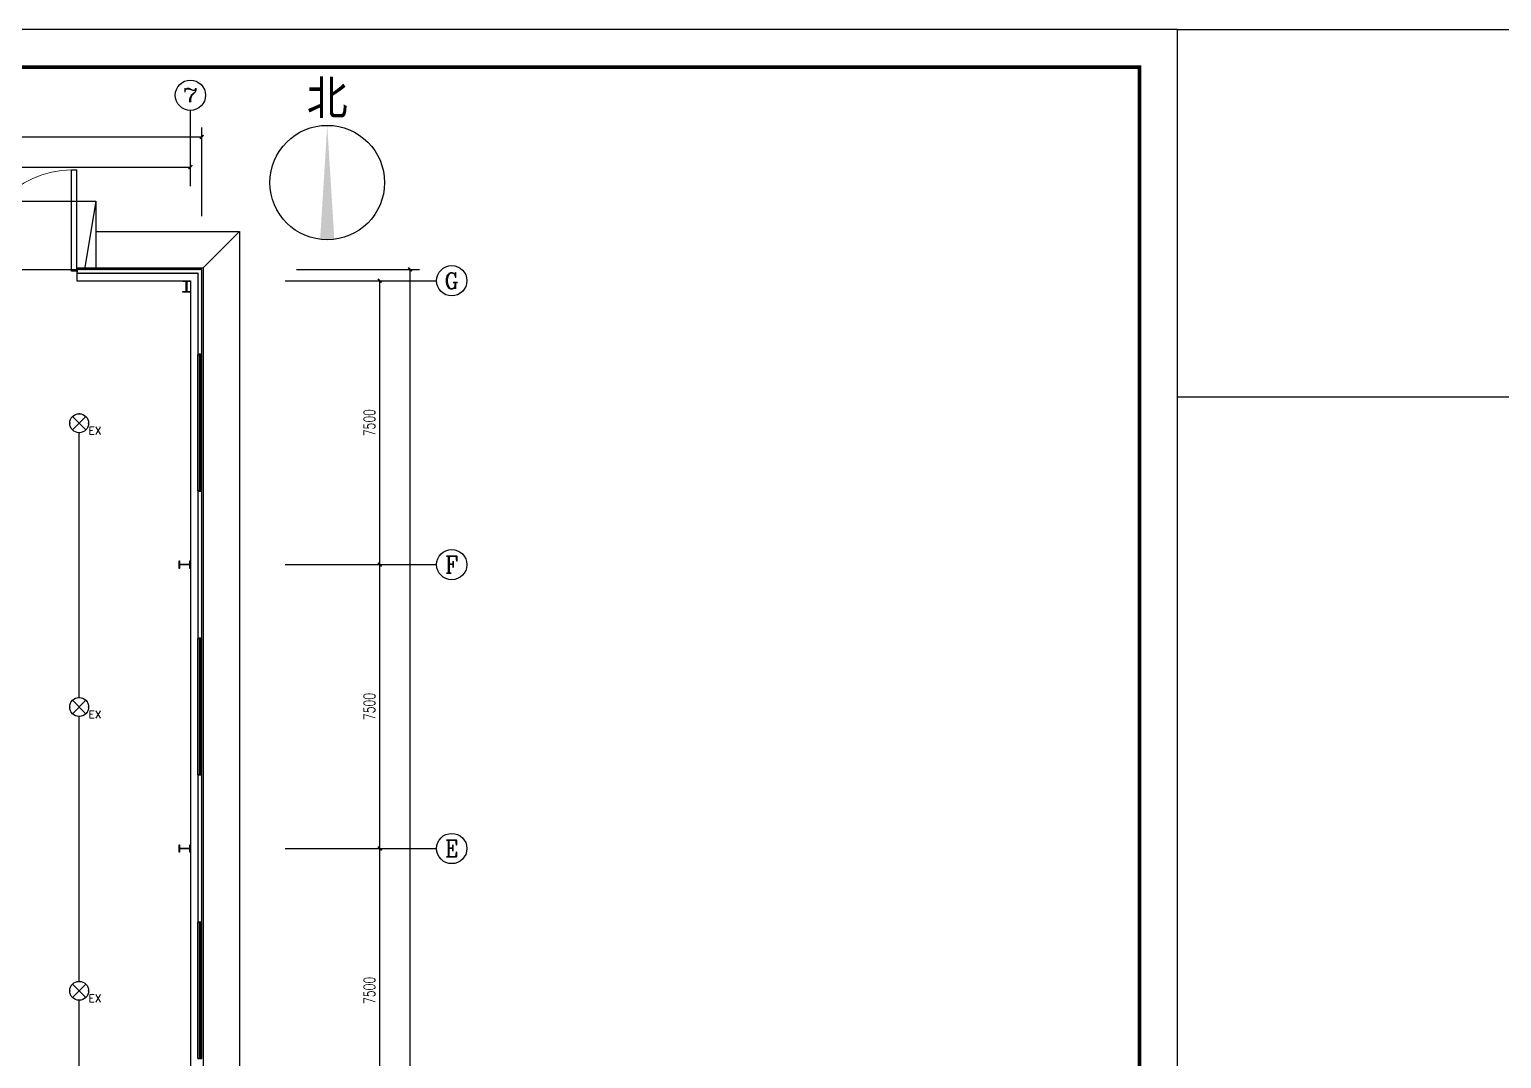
# Model space of a CAD drawing. Extents: x 4532298 to 10139194, y -639876 to -207028.
# Drawn here: x 4604001 to 4642867, y -317948 to -290759 of the extents above; entities that cross this region are included whole.
import ezdxf
from ezdxf.enums import TextEntityAlignment as Align

# ---------------------------------------------------------------- set-up
doc = ezdxf.new("R2010")
doc.units = 0
doc.header["$LTSCALE"] = 1000
doc.header["$MEASUREMENT"] = 0
doc.layers.get('0').update_dxf_attribs({"linetype": 'CONTINUOUS'})
doc.layers.get('Defpoints').update_dxf_attribs({"linetype": 'CONTINUOUS'})
for name, color, linetype in [('AXIS_TEXT', 7, 'CONTINUOUS'), ('EQUIP-照明', 3, 'CONTINUOUS'), ('PUB_TITLE', 4, 'CONTINUOUS'), ('WALL', 2, 'CONTINUOUS'), ('WIRE-照明', 1, 'CONTINUOUS'), ('建筑底图', 251, 'CONTINUOUS')]:
    doc.layers.add(name, color=color, linetype=linetype)
doc.styles.add('_TCH_AXIS', font='COMPLEX', dxfattribs={"bigfont": 'GBCBIG'})
doc.styles.add('_TCH_DIM_T3', font='SIMPLEX', dxfattribs={"width": 0.705882, "bigfont": 'GBCBIG'})
doc.styles.add('_TEL_DIM', font='SIMPLEX', dxfattribs={"width": 0.8, "height": 3.5, "bigfont": 'HZTXT'})
doc.styles.add('COMPLEX', font='COMPLEX')
doc.styles.add('HT', font='')
doc.styles.get('HT').set_extended_font_data('SimSun')
doc.dimstyles.new('_TCH_ARCH&&100', dxfattribs={"dimtxt": 297.5, "dimasz": 100, "dimexe": 250, "dimexo": 300, "dimgap": 126.25, "dimtad": 1, "dimdec": 0, "dimzin": 0, "dimdsep": 46, "dimtxsty": '_TCH_DIM_T3', "dimblk": 'ARCHTICK', "dimcen": 0.09, "dimclrt": 7, "dimazin": 2, "dimtfac": 1, "dimtdec": 0, "dimtix": 1, "dimtmove": 2, "dimatfit": 3, "dimfxl": 0, "dimtolj": 1, "dimtzin": 0, "dimarcsym": 0})

# ---------------------------------------------------------------- blocks, each defined once
blk = doc.blocks.new('_NORTH')
blk.add_circle((0, 0), 1200)
blk.add_solid([(-1191, 149), (-1191, -149), (1200, 0)])
blk = doc.blocks.new('_AXISO')
blk.add_circle((0, 0), 0.5)
at = {"layer": 'AXIS_TEXT', "style": 'COMPLEX', "width": 1.041667}
blk.add_attdef('A', text='', height=0.56, dxfattribs=at).set_placement((-0.25, -0.28), (0.25, -0.28), align=Align.FIT)
blk = doc.blocks.new('_ArchTick')
at = {"color": 0, "linetype": 'ByBlock', "const_width": 0.4}
blk.add_lwpolyline([(-0.5, -0.5), (0.5, 0.5)], dxfattribs=at)
blk = doc.blocks.new('*D398')
at = {"layer": 'Defpoints', "color": 0, "transparency": 16777216}
for p in [(4610751, -297098), (4614051, -297098), (4610751, -342698)]:
    blk.add_point(p, dxfattribs=at)
at = {"layer": '建筑底图', "color": 0, "lineweight": -2, "transparency": 16777216}
for p, q in [((4611051, -297098), (4614301, -297098)), ((4614051, -342698), (4614051, -297098)), ((4611051, -342698), (4614301, -342698))]:
    blk.add_line(p, q, dxfattribs=at)
at = {"layer": '建筑底图', "color": 0, "lineweight": -2, "transparency": 16777216, "xscale": 100, "yscale": 100, "zscale": 100}
for p, rotation in [((4614051, -297098), 90), ((4614051, -342698), 270)]:
    blk.add_blockref('_ArchTick', p, dxfattribs=dict(at, rotation=rotation))
at = {"layer": '建筑底图', "color": 7, "transparency": 16777216, "insert": (4613776, -319898), "char_height": 297.5, "attachment_point": 5, "rotation": 90, "style": '_TCH_DIM_T3'}
blk.add_mtext('\\A1;45600', dxfattribs=at)
blk = doc.blocks.new('*D402')
at = {"layer": 'Defpoints', "color": 0, "transparency": 16777216}
for p in [(4610751, -312398), (4613251, -312398), (4610751, -319898)]:
    blk.add_point(p, dxfattribs=at)
at = {"layer": '建筑底图', "color": 0, "lineweight": -2, "transparency": 16777216}
for p, q in [((4611051, -312398), (4613501, -312398)), ((4613251, -319898), (4613251, -312398)), ((4611051, -319898), (4613501, -319898))]:
    blk.add_line(p, q, dxfattribs=at)
at = {"layer": '建筑底图', "color": 0, "lineweight": -2, "transparency": 16777216, "xscale": 100, "yscale": 100, "zscale": 100}
for p, rotation in [((4613251, -312398), 90), ((4613251, -319898), 270)]:
    blk.add_blockref('_ArchTick', p, dxfattribs=dict(at, rotation=rotation))
at = {"layer": '建筑底图', "color": 7, "transparency": 16777216, "insert": (4612976, -316148), "char_height": 297.5, "attachment_point": 5, "rotation": 90, "style": '_TCH_DIM_T3'}
blk.add_mtext('\\A1;7500', dxfattribs=at)
blk = doc.blocks.new('*D355')
at = {"layer": 'Defpoints', "color": 0, "transparency": 16777216}
for p in [(4610751, -304898), (4613251, -304898), (4610751, -312398)]:
    blk.add_point(p, dxfattribs=at)
at = {"layer": '建筑底图', "color": 0, "lineweight": -2, "transparency": 16777216}
for p, q in [((4611051, -304898), (4613501, -304898)), ((4613251, -312398), (4613251, -304898)), ((4611051, -312398), (4613501, -312398))]:
    blk.add_line(p, q, dxfattribs=at)
at = {"layer": '建筑底图', "color": 0, "lineweight": -2, "transparency": 16777216, "xscale": 100, "yscale": 100, "zscale": 100}
for p, rotation in [((4613251, -304898), 90), ((4613251, -312398), 270)]:
    blk.add_blockref('_ArchTick', p, dxfattribs=dict(at, rotation=rotation))
at = {"layer": '建筑底图', "color": 7, "transparency": 16777216, "insert": (4612976, -308648), "char_height": 297.5, "attachment_point": 5, "rotation": 90, "style": '_TCH_DIM_T3'}
blk.add_mtext('\\A1;7500', dxfattribs=at)
blk = doc.blocks.new('*D356')
at = {"layer": 'Defpoints', "color": 0, "transparency": 16777216}
for p in [(4610751, -297398), (4613251, -297398), (4610751, -304898)]:
    blk.add_point(p, dxfattribs=at)
at = {"layer": '建筑底图', "color": 0, "lineweight": -2, "transparency": 16777216}
for p, q in [((4611051, -297398), (4613501, -297398)), ((4613251, -304898), (4613251, -297398)), ((4611051, -304898), (4613501, -304898))]:
    blk.add_line(p, q, dxfattribs=at)
at = {"layer": '建筑底图', "color": 0, "lineweight": -2, "transparency": 16777216, "xscale": 100, "yscale": 100, "zscale": 100}
for p, rotation in [((4613251, -297398), 90), ((4613251, -304898), 270)]:
    blk.add_blockref('_ArchTick', p, dxfattribs=dict(at, rotation=rotation))
at = {"layer": '建筑底图', "color": 7, "transparency": 16777216, "insert": (4612976, -301148), "char_height": 297.5, "attachment_point": 5, "rotation": 90, "style": '_TCH_DIM_T3'}
blk.add_mtext('\\A1;7500', dxfattribs=at)
blk = doc.blocks.new('*D364')
at = {"layer": 'Defpoints', "color": 0, "transparency": 16777216}
for p in [(4608551, -293598), (4560951, -295993), (4608551, -295993)]:
    blk.add_point(p, dxfattribs=at)
at = {"layer": '建筑底图', "color": 0, "lineweight": -2, "transparency": 16777216}
for p, q in [((4560951, -295693), (4560951, -293348)), ((4608551, -295693), (4608551, -293348)), ((4560951, -293598), (4608551, -293598))]:
    blk.add_line(p, q, dxfattribs=at)
at = {"layer": '建筑底图', "color": 0, "lineweight": -2, "transparency": 16777216, "xscale": 100, "yscale": 100, "zscale": 100, "rotation": 180}
blk.add_blockref('_ArchTick', (4560951, -293598), dxfattribs=at)
at = {"layer": '建筑底图', "color": 0, "lineweight": -2, "transparency": 16777216, "xscale": 100, "yscale": 100, "zscale": 100}
blk.add_blockref('_ArchTick', (4608551, -293598), dxfattribs=at)
at = {"layer": '建筑底图', "color": 7, "transparency": 16777216, "insert": (4584751, -293323), "char_height": 297.5, "attachment_point": 5, "style": '_TCH_DIM_T3'}
blk.add_mtext('\\A1;47600', dxfattribs=at)
blk = doc.blocks.new('*D370')
at = {"layer": 'Defpoints', "color": 0, "transparency": 16777216}
for p in [(4608251, -294398), (4596751, -294898), (4608251, -294898)]:
    blk.add_point(p, dxfattribs=at)
at = {"layer": '建筑底图', "color": 0, "lineweight": -2, "transparency": 16777216}
for p, q in [((4596751, -294598), (4596751, -294148)), ((4608251, -294598), (4608251, -294148)), ((4596751, -294398), (4608251, -294398))]:
    blk.add_line(p, q, dxfattribs=at)
at = {"layer": '建筑底图', "color": 0, "lineweight": -2, "transparency": 16777216, "xscale": 100, "yscale": 100, "zscale": 100, "rotation": 180}
blk.add_blockref('_ArchTick', (4596751, -294398), dxfattribs=at)
at = {"layer": '建筑底图', "color": 0, "lineweight": -2, "transparency": 16777216, "xscale": 100, "yscale": 100, "zscale": 100}
blk.add_blockref('_ArchTick', (4608251, -294398), dxfattribs=at)
at = {"layer": '建筑底图', "color": 7, "transparency": 16777216, "insert": (4602501, -294123), "char_height": 297.5, "attachment_point": 5, "style": '_TCH_DIM_T3'}
blk.add_mtext('\\A1;11500', dxfattribs=at)
blk = doc.blocks.new('$DorLib2D$00000002')
for p, q in [((-0.5, 0), (-0.5, 0.4875)), ((-0.475, 0.4875), (-0.5, 0.4875)), ((-0.475, 0), (-0.475, 0.4875)), ((0.475, 0), (0.475, 0.4875)), ((0.475, 0.4875), (0.5, 0.4875)), ((0.5, 0), (0.5, 0.4875)), ((-0.5, 0), (-0.475, 0)), ((0.5, 0), (0.475, 0))]:
    blk.add_line(p, q)
at = {"lineweight": 13}
for centre, start, end in [((-0.4875, 0), 0, 88.53072), ((0.4875, 0), 91.46928, 180)]:
    blk.add_arc(centre, 0.4875, start, end, dxfattribs=at)
blk = doc.blocks.new('$TCHSYS$WIN2D')
for p, q in [((-0.5, 0.5), (0.5, 0.5)), ((-0.5, 0.5), (-0.5, -0.5)), ((0.5, 0.5), (0.5, -0.5)), ((0.5, 0.167), (-0.5, 0.167)), ((0.5, -0.167), (-0.5, -0.167)), ((-0.5, -0.5), (0.5, -0.5))]:
    blk.add_line(p, q)
blk = doc.blocks.new('$equip$00002522')
for p, q in [((-0.354, 0.354), (0.354, -0.354)), ((0.354, 0.354), (-0.354, -0.354))]:
    blk.add_line(p, q)
at = {"const_width": 0.04}
blk.add_lwpolyline([(0, 0.5, -1), (0, -0.5, -1), (0, 0.5, -0.256099)], format="xyb", dxfattribs=at)
blk.add_circle((0, 0), 0.5)
for p in [(-0.5, 0), (0, 0.5), (0.5, 0), (0, -0.5)]:
    blk.add_point(p)
at = {"color": 7, "style": '_TEL_DIM', "flags": 1}
blk.add_attdef('A', text='', height=0.00002, dxfattribs=at).set_placement((0, 0), align=Align.MIDDLE_CENTER)
at = {"color": 7, "style": '_TEL_DIM'}
blk.add_attdef('$TEXT$', text='', height=0.4, dxfattribs=at).set_placement((0.837, -0.394), align=Align.MIDDLE_CENTER)

msp = doc.modelspace()

# ---------------------------------------------------------------- hatches: boundary and pattern name
at = {"layer": '建筑底图'}
for points in [[(4608550.8, -297098.3), (4605250.8, -297098.3), (4605280.8, -297128.3), (4608520.8, -297128.3)], [(4605250.8, -297098.3), (4605250.8, -297198.3), (4605280.8, -297168.3), (4605280.8, -297128.3)], [(4605250.8, -297198.3), (4608450.8, -297198.3), (4608480.8, -297168.3), (4605280.8, -297168.3)], [(4608450.8, -297198.3), (4608450.8, -299348.3), (4608480.8, -299318.3), (4608480.8, -297168.3)], [(4608550.8, -299348.3), (4608550.8, -297098.3), (4608520.8, -297128.3), (4608520.8, -299318.3)], [(4608160.8, -297682.3), (4608250.8, -297682.3), (4608250.8, -297698.3), (4608050.8, -297698.3), (4608050.8, -297682.3), (4608140.8, -297682.3), (4608140.8, -297414.3), (4608050.8, -297414.3), (4608050.8, -297398.3), (4608250.8, -297398.3), (4608250.8, -297414.3), (4608160.8, -297414.3)], [(4608450.8, -299348.3), (4608550.8, -299348.3), (4608520.8, -299318.3), (4608480.8, -299318.3)], [(4608550.8, -302948.3), (4608450.8, -302948.3), (4608480.8, -302978.3), (4608520.8, -302978.3)], [(4608450.8, -302948.3), (4608450.8, -306848.3), (4608480.8, -306818.3), (4608480.8, -302978.3)], [(4608550.8, -306848.3), (4608550.8, -302948.3), (4608520.8, -302978.3), (4608520.8, -306818.3)], [(4607966.8, -304908.3), (4607966.8, -304998.3), (4607950.8, -304998.3), (4607950.8, -304798.3), (4607966.8, -304798.3), (4607966.8, -304888.3), (4608234.8, -304888.3), (4608234.8, -304798.3), (4608250.8, -304798.3), (4608250.8, -304998.3), (4608234.8, -304998.3), (4608234.8, -304908.3)], [(4608450.8, -306848.3), (4608550.8, -306848.3), (4608520.8, -306818.3), (4608480.8, -306818.3)], [(4608550.8, -310448.3), (4608450.8, -310448.3), (4608480.8, -310478.3), (4608520.8, -310478.3)], [(4608450.8, -310448.3), (4608450.8, -314348.3), (4608480.8, -314318.3), (4608480.8, -310478.3)], [(4608550.8, -314348.3), (4608550.8, -310448.3), (4608520.8, -310478.3), (4608520.8, -314318.3)], [(4607966.8, -312408.3), (4607966.8, -312498.3), (4607950.8, -312498.3), (4607950.8, -312298.3), (4607966.8, -312298.3), (4607966.8, -312388.3), (4608234.8, -312388.3), (4608234.8, -312298.3), (4608250.8, -312298.3), (4608250.8, -312498.3), (4608234.8, -312498.3), (4608234.8, -312408.3)], [(4608450.8, -314348.3), (4608550.8, -314348.3), (4608520.8, -314318.3), (4608480.8, -314318.3)]]:
    msp.add_hatch(color=256, dxfattribs=at).paths.add_polyline_path(points)

# ---------------------------------------------------------------- linework, layer by layer
at = {"layer": 'PUB_TITLE', "color": 4}
msp.add_lwpolyline([(4550210.2, -350158.8), (4634310.2, -350158.8), (4634310.2, -290758.8), (4550210.2, -290758.8)], close=True, dxfattribs=at)
at = {"layer": 'PUB_TITLE', "color": 4, "const_width": 100}
msp.add_lwpolyline([(4552710.2, -349158.8), (4633310.2, -349158.8), (4633310.2, -291758.8), (4552710.2, -291758.8)], close=True, dxfattribs=at)
at = {"layer": 'WALL', "color": 1, "ltscale": 10}
msp.add_lwpolyline([(4634310.2, -290758.8), (4647041.8, -290758.8), (4647041.8, -300473.9), (4634310.2, -300473.9)], close=True, dxfattribs=at)
at = {"layer": 'WIRE-照明', "const_width": 35}
for points in [[(4605313.9, -301413), (4605313.9, -308410.3)], [(4605313.9, -308910.3), (4605313.9, -315907.6)], [(4605313.9, -316407.6), (4605313.9, -323405)]]:
    msp.add_lwpolyline(points, dxfattribs=at)
at = {"layer": '建筑底图'}
for p, q in [((4608250.8, -294898.3), (4608250.8, -292898.3)), ((4599250.8, -295298.3), (4605750.8, -295298.3)), ((4605750.8, -295298.3), (4605450.8, -297098.3)), ((4605750.8, -295298.3), (4605750.8, -297098.3)), ((4608590.8, -297058.3), (4609550.8, -296098.3)), ((4599750.8, -297098.3), (4605250.8, -297098.3)), ((4605250.8, -297058.3), (4605250.8, -297098.3)), ((4608550.8, -297098.3), (4605250.8, -297098.3)), ((4605250.8, -297098.3), (4605250.8, -297198.3)), ((4605250.8, -297198.3), (4605250.8, -297398.3)), ((4605250.8, -297198.3), (4608450.8, -297198.3)), ((4608450.8, -297198.3), (4608450.8, -299348.3)), ((4608550.8, -299348.3), (4608550.8, -297098.3)), ((4610750.8, -297398.3), (4614750.8, -297398.3)), ((4608450.8, -299348.3), (4608550.8, -299348.3)), ((4608550.8, -302948.3), (4608450.8, -302948.3)), ((4608450.8, -302948.3), (4608450.8, -306848.3)), ((4608550.8, -306848.3), (4608550.8, -302948.3)), ((4610750.8, -304898.3), (4614750.8, -304898.3)), ((4608450.8, -306848.3), (4608550.8, -306848.3)), ((4608550.8, -310448.3), (4608450.8, -310448.3)), ((4608450.8, -310448.3), (4608450.8, -314348.3)), ((4608550.8, -314348.3), (4608550.8, -310448.3)), ((4610750.8, -312398.3), (4614750.8, -312398.3)), ((4608450.8, -314348.3), (4608550.8, -314348.3))]:
    msp.add_line(p, q, dxfattribs=at)
for points in [[(4605750.8, -296098.3), (4609550.8, -296098.3), (4609550.8, -343698.3), (4605750.8, -343698.3)], [(4605250.8, -297058.3), (4608590.8, -297058.3), (4608590.8, -342738.3), (4605250.6, -342738.3)], [(4605250.8, -297398.3), (4608250.8, -297398.3), (4608250.8, -342398.3), (4605250.6, -342398.3)]]:
    msp.add_lwpolyline(points, dxfattribs=at)
for points in [[(4608050.8, -297398.3), (4608250.8, -297398.3), (4608250.8, -297414.3), (4608160.8, -297414.3), (4608160.8, -297682.3), (4608250.8, -297682.3), (4608250.8, -297698.3), (4608050.8, -297698.3), (4608050.8, -297682.3), (4608140.8, -297682.3), (4608140.8, -297414.3), (4608050.8, -297414.3)], [(4608250.8, -304798.3), (4608250.8, -304998.3), (4608234.8, -304998.3), (4608234.8, -304908.3), (4607966.8, -304908.3), (4607966.8, -304998.3), (4607950.8, -304998.3), (4607950.8, -304798.3), (4607966.8, -304798.3), (4607966.8, -304888.3), (4608234.8, -304888.3), (4608234.8, -304798.3)], [(4608250.8, -312298.3), (4608250.8, -312498.3), (4608234.8, -312498.3), (4608234.8, -312408.3), (4607966.8, -312408.3), (4607966.8, -312498.3), (4607950.8, -312498.3), (4607950.8, -312298.3), (4607966.8, -312298.3), (4607966.8, -312388.3), (4608234.8, -312388.3), (4608234.8, -312298.3)]]:
    msp.add_lwpolyline(points, close=True, dxfattribs=at)

# ---------------------------------------------------------------- block references
at = {"layer": 'EQUIP-照明', "color": 0, "xscale": 500, "yscale": 500, "zscale": 500}
for p in [(4605313.9, -301163), (4605313.9, -308660.3), (4605313.9, -316157.6)]:
    msp.add_blockref('$equip$00002522', p, dxfattribs=at).add_auto_attribs({'$TEXT$': 'EX'})
at = {"layer": '建筑底图'}
ref = msp.add_blockref('_AXISO', (4608250.8, -292498.3), dxfattribs=dict(at, xscale=800, yscale=800, zscale=800))
ref.add_attrib('A', '7', dxfattribs={"layer": 'AXIS_TEXT', "color": 0, "height": 368.8, "style": '_TCH_AXIS', "width": 1.714286}).set_placement((4608040, -292682.7), (4608461.5, -292682.7), align=Align.FIT)
at = {"layer": '建筑底图', "rotation": 90}
for name, p, xscale, yscale, zscale in [('_NORTH', (4611863.5, -294805.6, -12083.9), 1.260000000009313, 1.260000000009313, 1.260000000009313), ('$TCHSYS$WIN2D', (4608500.8, -301148.3), 3600, 100, 3600), ('$TCHSYS$WIN2D', (4608500.8, -308648.3), 3600, 100, 3600), ('$TCHSYS$WIN2D', (4608500.8, -316148.3), 3600, 100, 3600)]:
    msp.add_blockref(name, p, dxfattribs=dict(at, xscale=xscale, yscale=yscale, zscale=zscale))
at = {"layer": '建筑底图', "xscale": 5500, "yscale": 5500, "zscale": 5500}
msp.add_blockref('$DorLib2D$00000002', (4602500.8, -297148.3), dxfattribs=at)
at = {"layer": '建筑底图'}
ref = msp.add_blockref('_AXISO', (4615150.8, -297398.3), dxfattribs=dict(at, xscale=800, yscale=800, zscale=800))
ref.add_attrib('A', 'G', dxfattribs={"layer": 'AXIS_TEXT', "color": 0, "height": 425.2, "style": '_TCH_AXIS'}).set_placement((4614968.5, -297610.9), (4615333, -297610.9), align=Align.FIT)
ref = msp.add_blockref('_AXISO', (4615150.8, -304898.3), dxfattribs=dict(at, xscale=800, yscale=800, zscale=800))
ref.add_attrib('A', 'F', dxfattribs={"layer": 'AXIS_TEXT', "color": 0, "height": 445.4, "style": '_TCH_AXIS'}).set_placement((4614981.1, -305121), (4615320.5, -305121), align=Align.FIT)
ref = msp.add_blockref('_AXISO', (4615150.8, -312398.3), dxfattribs=dict(at, xscale=800, yscale=800, zscale=800))
ref.add_attrib('A', 'E', dxfattribs={"layer": 'AXIS_TEXT', "color": 0, "height": 445.4, "style": '_TCH_AXIS'}).set_placement((4614981.1, -312621), (4615320.5, -312621), align=Align.FIT)

# ---------------------------------------------------------------- texts
at = {"layer": '建筑底图', "style": 'HT', "width": 0.88}
msp.add_text('北', height=900.8, dxfattribs=at).set_placement((4611321.9, -293011.6, -12083.9))

# ---------------------------------------------------------------- dimensions: what is measured, and where the dimension line sits
at = {"layer": '建筑底图'}
for p1, p2, distance, picture, middle in [((4560950.8, -295993.3), (4608550.8, -295993.3), 2395, '*D364', (4584750.8, -293323.3)), ((4596750.8, -294898.3), (4608250.8, -294898.3), 500, '*D370', (4602500.8, -294123.3)), ((4610750.8, -342698.3), (4610750.8, -297098.3), -3300, '*D398', (4613775.8, -319898.3)), ((4610750.8, -304898.3), (4610750.8, -297398.3), -2500, '*D356', (4612975.8, -301148.3)), ((4610750.8, -312398.3), (4610750.8, -304898.3), -2500, '*D355', (4612975.8, -308648.3)), ((4610750.8, -319898.3), (4610750.8, -312398.3), -2500, '*D402', (4612975.8, -316148.3))]:
    dim = msp.add_aligned_dim(p1=p1, p2=p2, distance=distance, dimstyle='_TCH_ARCH&&100', dxfattribs=at)
    dim.commit()
    dim.dimension.update_dxf_attribs({"geometry": picture, "text_midpoint": middle})

doc.saveas('drawing.dxf')
